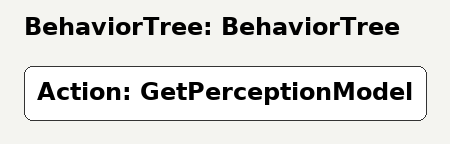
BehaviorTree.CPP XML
<?xml version="1.0"?>
<root main_tree_to_execute="BehaviorTree">
    <BehaviorTree ID="BehaviorTree">
        <Action ID="GetPerceptionModel"/>
    </BehaviorTree>
</root>
